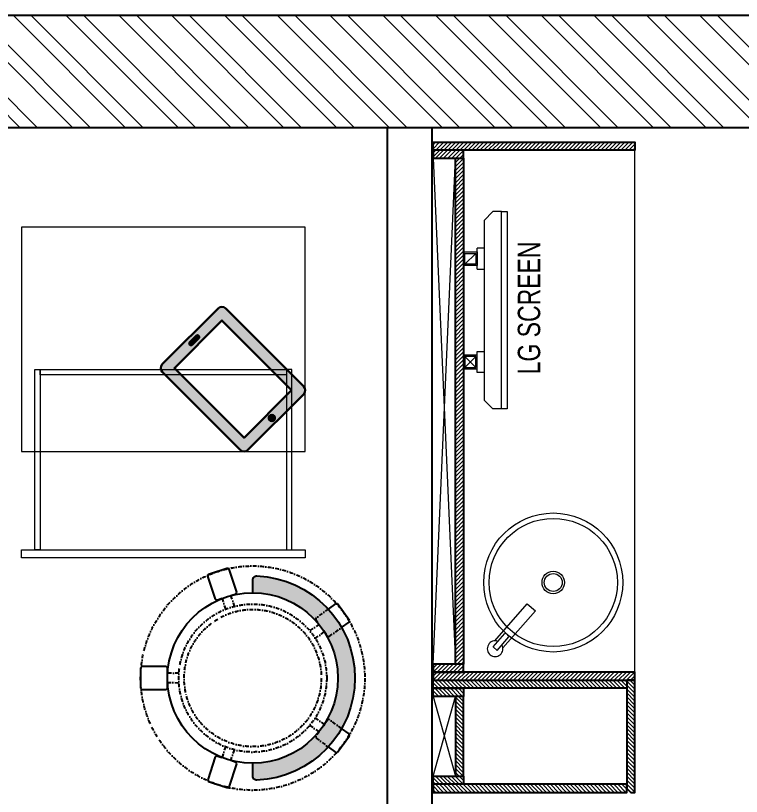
# Model space of a CAD drawing. Header units: feet. Extents: x 5363194 to 5373234, y -5284151 to -5265953.
# Drawn here: x 5364150 to 5365769, y -5267694 to -5265953 of the extents above; entities that cross this region are included whole.
import ezdxf

# ---------------------------------------------------------------- set-up
doc = ezdxf.new("R2010")
doc.units = ezdxf.units.FT
doc.header["$LTSCALE"] = 33
doc.header["$MEASUREMENT"] = 0
doc.linetypes.add('DASHDOT2', pattern=[0.5, 0.25, -0.125, 0, -0.125])
doc.layers.add('A-WALL', color=1, linetype='Continuous')
for name, color, linetype, lineweight in [('Floor-Unit', 1, 'Continuous', 13), ('HATCH', 9, 'Continuous', 9), ('LENS-FURNITURE', 13, 'Continuous', 9), ('LENS-PARTITION', 21, 'Continuous', 25), ('LENS_DIMENSION', 193, 'Continuous', 0), ('LK-FF&E WALL', 1, 'Continuous', 9), ('LK-IT', 3, 'Continuous', 18), ('LN-ELEVATION-1', 81, 'Continuous', 25), ('LN-ELEVATION-2', 103, 'Continuous', 20), ('LN-ELEVATION-3', 125, 'Continuous', 18), ('LN-HATCH', 251, 'Continuous', 0), ('TV', 92, 'Continuous', 18)]:
    doc.layers.add(name, color=color, linetype=linetype, lineweight=lineweight)
doc.styles.get("Standard").update_dxf_attribs({"font": 'GILC____.TTF'})
pattern_1 = [(44.99999999999998, (35858.5, -100655.3575484328), (-4.419417382415918, 4.419417382415923), [])]

# ---------------------------------------------------------------- blocks, each defined once
blk = doc.blocks.new('A$Ca5f26b73')
at = {"layer": 'LN-HATCH'}
h = blk.add_hatch(dxfattribs=at)
h.set_pattern_fill('ANSI32', color=256, scale=222)
h.set_pattern_definition([(45, (-2784044.970806216, 5465993.898856697), (-58.86663953378008, 58.86663953378008), []), (45, (-2784005.726379926, 5465993.898856697), (-58.86663953378008, 58.86663953378008), [])])
h.paths.add_polyline_path([(-13493, 2260), (-13493, 2510), (-14263, 2510), (-14263, 2260)])
h.paths.add_polyline_path([(-12018, 2260), (-12018, 2510), (-12228, 2510), (-12228, 2260)])
h.paths.add_polyline_path([(-8350, 2260), (-8350, 2510), (-11293, 2510), (-11293, 2260)])
h.paths.add_polyline_path([(-6662, 1035), (-6662, 1285), (-8057, 1285), (-8057, 2260), (-8307, 2260), (-8307, 1035)])
h.paths.add_polyline_path([(-6178.338742326945, 0), (-6178.338742326945, 220), (-6432, 220), (-6432, 1230), (-6662, 1230), (-6662, 0)])
h.paths.add_polyline_path([(-7417, 2300), (-7417, 2510), (-7640, 2510), (-7640, 2300)])
h.paths.add_polyline_path([(0, 0), (0, 2589), (-250, 2589), (-250, 0)])
h.paths.add_polyline_path([(0, 3519), (0, 9752.78009731695), (-250, 9752.78009731695), (-250, 3519)])
h.paths.add_polyline_path([(-1977.047934302129, 9752.78009731695), (0, 9752.78009731695), (0, 10002.78009731695), (-1976.707684211433, 10002.78009731695), (-4941.125479653478, 10010.84925977606), (-4941.805978584103, 9760.850185935386)])
h.paths.add_polyline_path([(-5326.804552298971, 9761.898154289462), (-5326.124053367414, 10011.89722813014), (-7601.738260256126, 10018.09146321937), (-7608.796098317019, 9768.109748532996)])
h.paths.add_polyline_path([(-8319.024439492263, 9770.042994203048), (-8311.96660143137, 10020.02470888942), (-11260.33304151799, 10028.0501794666), (-11261.01354044955, 9778.051105625927)])
h.paths.add_polyline_path([(-11976.01089163404, 9779.997332569212), (-11975.33039270248, 10029.99640640989), (-14916, 10038.00092616211), (-14916, 9788)])
h.paths.add_polyline_path([(-4504.182944787666, 0), (-4504.182944787666, 150), (-4977, 150), (-4977, 0)])
h.paths.add_polyline_path([(-5354, 0), (-5354, 220), (-5590.752548078075, 220), (-5590.752548078075, 0)])
at = {"layer": 'A-WALL'}
for p, q in [((0, 2589), (0, 10002.78009731695)), ((-250, 2589), (-250, 9752.78009731695))]:
    blk.add_line(p, q, dxfattribs=at)
blk = doc.blocks.new('TRIAL SET CABINET 633x500')
at = {"layer": 'LENS-FURNITURE'}
h = blk.add_hatch(color=9, dxfattribs=at)
h.dxf.hatch_style = 1
edge = h.paths.add_edge_path()
edge.add_line((-8.54246803093703, -981.9670201920668), (115.9083254579454, -857.5162267031847))
edge.add_arc((107.4230440836399, -849.030945328879), 12.00000000009463, 315, 405)
edge.add_line((115.9083254579454, -840.5456639545736), (-58.03994271345434, -666.5973957831737))
edge.add_arc((-66.52522408775982, -675.0826771574792), 12.00000000009463, 45.00000000000002, 135)
edge.add_line((-75.01050546206531, -666.5973957831737), (-199.4612989509478, -791.0481892720562))
edge.add_arc((-190.9760175766423, -799.5334706454303), 11.99999999943607, 135.0000000031442, 225.0000000031442)
edge.add_line((-199.4612989500165, -808.0187520197359), (-25.5130307786167, -981.967020191136))
edge.add_arc((-17.02774940431148, -973.4817388177615), 11.99999999943605, 224.9999999968574, 314.9999999968578)
h.paths.add_polyline_path([(-17.02774940524252, -955.0969625067663), (89.03826777357607, -849.0309453279477), (-66.52522408775982, -693.4674534666119), (-172.5912412665784, -799.5334706454305)], flags=16)
edge = h.paths.add_edge_path(flags=16)
edge.add_line((-138.2965623782947, -741.9042679787381), (-124.1544267544522, -727.7621323548956))
edge.add_arc((-121.3259996296837, -730.5905594796641), 4.000000000031514, 45.00000000000051, 134.9999999999996, ccw=False)
edge.add_arc((-121.3259996296838, -730.5905594796641), 4.000000000031584, -45.000000000000625, 44.999999999999375, ccw=False)
edge.add_line((-118.4975725049153, -733.4189866044327), (-132.6397081287578, -747.561122228275))
edge.add_arc((-135.4681352535263, -744.7326951035067), 4.000000000031524, 225.0000000000006, 314.99999999999966, ccw=False)
edge.add_arc((-135.4681352535261, -744.7326951035066), 4.000000000031665, 135.0000000000006, 225.0000000000006, ccw=False)
edge = h.paths.add_edge_path(flags=16)
edge.add_arc((44.84409394953398, -910.9027886827243), 7, 0, 360)
at = {"layer": 'LENS-FURNITURE', "lineweight": 0}
h = blk.add_hatch(dxfattribs=at)
h.set_pattern_fill('ANSI31', color=252, scale=10, angle=405)
h.set_pattern_definition([(90, (-3772352.875833935, -3684050.327587578), (-1.25, 2e-16), [])])
edge = h.paths.add_edge_path()
edge.add_line((-138.2965623782947, -741.9042679787381), (-124.1544267544522, -727.7621323548956))
edge.add_arc((-121.3259996296837, -730.5905594796641), 4.000000000031514, 45.00000000000051, 134.9999999999996, ccw=False)
edge.add_arc((-121.3259996296838, -730.5905594796641), 4.000000000031584, -45.000000000000625, 44.999999999999375, ccw=False)
edge.add_line((-118.4975725049153, -733.4189866044327), (-132.6397081287578, -747.561122228275))
edge.add_arc((-135.4681352535263, -744.7326951035067), 4.000000000031524, 225.0000000000006, 314.99999999999966, ccw=False)
edge.add_arc((-135.4681352535261, -744.7326951035066), 4.000000000031665, 135.0000000000006, 225.0000000000006, ccw=False)
edge = h.paths.add_edge_path()
edge.add_arc((44.84409394953398, -910.9027886827243), 7, 0, 360)
at = {"layer": 'LENS-FURNITURE'}
blk.add_lwpolyline([(119.4230440827086, -352.4817388160154), (119.4230440827086, -985.4817388160156), (-380.5769559172913, -985.4817388160156), (-380.5769559172913, -352.4817388160154)], close=True, dxfattribs=at)
at = {"layer": 'LENS-FURNITURE', "color": 146}
for points in [[(338.5359051078558, -352.4817388160154), (338.5359051078558, -985.4817388160156), (356.5359051078559, -985.4817388160156), (356.5359051078559, -352.4817388160154)], [(-63.4640948921442, -382.4817388160154), (-63.4640948921442, -394.4817388160154), (338.5359051078558, -394.4817388160154), (338.5359051078558, -382.4817388160154)], [(-63.4640948921442, -394.4817388160154), (-63.4640948921442, -943.4817388160153), (-51.4640948921442, -943.4817388160153), (-51.4640948921442, -394.4817388160154)], [(-63.4640948921442, -955.4817388160152), (-63.4640948921442, -943.4817388160153), (338.5359051078558, -943.4817388160153), (338.5359051078558, -955.4817388160152)]]:
    blk.add_lwpolyline(points, close=True, dxfattribs=at)
at = {"layer": 'LENS-FURNITURE', "color": 18, "lineweight": 30}
for points in [[(-8.54246803093703, -981.9670201920668), (115.9083254579454, -857.5162267031847, 0.4142135623730951), (115.9083254579454, -840.5456639545736), (-58.03994271345434, -666.5973957831737, 0.4142135623730951), (-75.01050546206531, -666.5973957831737), (-199.4612989509478, -791.0481892720562, 0.4142135623730951), (-199.4612989500165, -808.0187520197359), (-25.51303077861669, -981.967020191136, 0.4142135623730951)], [(-138.2965623782947, -741.9042679787381), (-124.1544267544522, -727.7621323548956, -0.4142135623730951), (-118.4975725049153, -727.7621323548956), (-118.4975725049153, -727.7621323548956, -0.4142135623730951), (-118.4975725049153, -733.4189866044327), (-132.6397081287578, -747.561122228275, -0.4142135623730951), (-138.2965623782947, -747.561122228275), (-138.2965623782947, -747.561122228275, -0.4142135623730951)]]:
    blk.add_lwpolyline(points, format="xyb", close=True, dxfattribs=at)
blk.add_lwpolyline([(-17.02774940524252, -955.0969625067663), (89.03826777357607, -849.0309453279477), (-66.52522408775982, -693.4674534666119), (-172.5912412665784, -799.5334706454305)], close=True, dxfattribs=at)
blk.add_circle((44.84409394953398, -910.9027886827243), 7, dxfattribs=at)
blk = doc.blocks.new('DR STOOL')
at = {"layer": 'HATCH'}
h = blk.add_hatch(dxfattribs=at)
h.set_pattern_fill('ANSI36', color=250, angle=-90.00000000000001)
h.set_pattern_definition([(315, (-227.8099174643867, 917.3997257252777), (6.173926083235043, -1.683798022700468), [7.9375, -1.587499999999999, 0, -1.587499999999999])])
edge = h.paths.add_edge_path()
edge.add_line((-190.0000000041909, 4.511094e-10), (-218.6899174675346, 4.511094e-10))
edge.add_arc((-218.6899174670689, 9.120000000388245), 9.119999999940092, 177.6119845363388, 269.9999999996136, ccw=False)
edge.add_arc((-1.8626451e-09, 3.565219e-10), 228.000000002257, 2.3880154632688004, 177.6119845367313, ccw=False)
edge.add_arc((218.6899174633436, 9.120000000497384), 9.120000000051716, -90.00000000034493, 2.3880154629299, ccw=False)
edge.add_line((218.6899174633436, 4.511094e-10), (190, 4.511094e-10))
edge.add_arc((-1.8626451e-09, 4.511094e-10), 190.000000001979, -1.27e-14, 180)
at = {"layer": 'LN-ELEVATION-1', "color": 1, "ltscale": 100}
for p, q in [((-128.6221585394814, 215.4841044476634), (-165.2704676063731, 189.0243927398114)), ((-124.7228340068832, 214.8545704018979), (-128.6221585394814, 215.4841044476634)), ((-112.6981821293011, 198.1996966340157), (-124.7228340068832, 214.8545704018979)), ((124.7553772013634, 214.9803744515593), (112.5488144652918, 198.2845540212292)), ((128.7014972954057, 215.5933048763618), (124.7553772013634, 214.9803744515593)), ((128.7014972954057, 215.5933048763618), (124.7553772013634, 214.9803744515593)), ((165.1911288509145, 188.915192311113), (128.7014972954057, 215.5933048763618)), ((165.1911288509145, 188.915192311113), (128.7014972954057, 215.5933048763618)), ((-165.2704676063731, 189.0243927398114), (-165.9069543029182, 185.0820035930228)), ((-165.9069543029182, 185.0820035930228), (-153.8003208162263, 168.3135803133482)), ((153.6734594982117, 168.4294150282658), (165.7973639420234, 185.0121775862135)), ((165.7973639420234, 185.0121775862135), (165.1911288509145, 188.915192311113)), ((165.7973639420234, 185.0121775862135), (165.1911288509145, 188.915192311113)), ((-191.2928382232785, -35.45407700946089), (-242.9550312487409, -52.24013893969095)), ((-187.9259491492994, -37.1695928365807), (-191.2928382232785, -35.45407700946089)), ((-184.1424400564283, -48.81403796559607), (-187.9259491492994, -37.1695928365807)), ((188.0651108901948, -36.96233201187715), (184.0504167033359, -49.19388854173303)), ((191.3981811110861, -35.27656588272658), (188.0651108901948, -36.96233201187715)), ((243.0100176925771, -52.21682526778022), (191.3981811110861, -35.27656588272658)), ((244.8123673382215, -55.78040257930116), (243.0100176925771, -52.21682526778022)), ((-242.9550312487409, -52.24013893969095), (-244.7482102331705, -55.75945052818861)), ((-244.7482102331705, -55.75945052818861), (-230.7800458371639, -98.74904560100549)), ((-173.8639617776498, -80.4479453730819), (-177.8421125086024, -68.2044548037811)), ((177.6922140880488, -68.56540505095472), (173.8739495249465, -80.1985000452405)), ((230.715890809428, -98.7280946081737), (244.8123673382215, -55.78040257930116)), ((-227.2218665438704, -100.5620286722478), (-175.5596735184081, -83.7759667420105)), ((-175.5596735184081, -83.7759667420105), (-173.8639617776498, -80.4479453730819)), ((173.8739495249465, -80.1985000452405), (175.5794035866856, -83.5704969359358)), ((175.5794035866856, -83.5704969359358), (227.1912401677109, -100.5107563209894)), ((-230.7800458371639, -98.74904560100549), (-227.2218665438704, -100.5620286722478)), ((227.1912401677109, -100.5107563209894), (230.715890809428, -98.7280946081737)), ((-22.72193054761737, -190.2142363802995), (-25.39390889601782, -192.886214728569)), ((-10.47823652112856, -190.2142363802995), (-22.72193054761737, -190.2142363802995)), ((22.78362171910703, -190.2142363802995), (9.910054048988968, -190.2142363802995)), ((25.42475448176265, -192.8553691428751), (22.78362171910703, -190.2142363802995)), ((-25.39390889601782, -192.886214728569), (-25.39390889601782, -247.2070584567482)), ((25.42475448176265, -247.1762128710543), (25.42475448176265, -192.8553691428751)), ((-25.39390889601782, -247.2070584567482), (-22.60096735274419, -250)), ((-22.60096735274419, -250), (22.60096735274419, -250)), ((22.60096735274419, -250), (25.42475448176265, -247.1762128710543))]:
    blk.add_line(p, q, dxfattribs=at)
at = {"layer": 'LN-ELEVATION-1', "linetype": 'DASHDOT2'}
for p, q in [((-92.92521573789418, 170.8129362839827), (-112.6981821293011, 198.1996966340157)), ((112.5488144652918, 198.2845540212292), (92.69529851106927, 171.1294289919315)), ((-153.8003208162263, 168.3135803133482), (-134.1093360339291, 141.0403694751003)), ((-103.4542870586738, 159.9154408004979), (-93.52748446213081, 167.0824927485227)), ((-88.15393704269081, 139.4771787207864), (-103.4542870586738, 159.9154408004979)), ((-93.52748446213081, 167.0824927485227), (-92.92521573789418, 170.8129362839827)), ((103.6608748426661, 159.8406005539291), (88.19885099539533, 139.4487815762331)), ((92.69529851106927, 171.1294289919315), (93.26858203159645, 167.4385604566923)), ((93.26858203159645, 167.4385604566923), (103.6608748426661, 159.8406005539291)), ((133.7372852512635, 141.1612321265929), (153.6734594982117, 168.4294150282658)), ((-134.1093360339291, 141.0403694751003), (-130.4219571123831, 140.4450534014686)), ((-130.4219571123831, 140.4450534014686), (-119.9844727469608, 147.9808124662595)), ((-119.9844727469608, 147.9808124662595), (-105.3687285655178, 126.9741353208374)), ((105.4096150295809, 126.94019481352), (120.1194891873747, 147.8074627162714)), ((120.1194891873747, 147.8074627162714), (130.0033113472163, 140.5812532722048)), ((130.0033113472163, 140.5812532722048), (133.7372852512635, 141.1612321265929)), ((-159.954806596972, -40.49024384317454), (-184.1424400564283, -48.81403796559607)), ((184.0504167033359, -49.19388854173303), (159.8786162491887, -40.79004861696012)), ((-177.8421125086024, -68.2044548037811), (-153.4148110738024, -60.73628028803068)), ((153.3006618716754, -61.02382378749462), (177.6922140880488, -68.56540505095472)), ((-10.92024635523557, -164.6382343793375), (-10.47823652112856, -190.2142363802995)), ((9.910054048988968, -190.2142363802995), (10.35584833659231, -164.674698740353))]:
    blk.add_line(p, q, dxfattribs=at)
at = {"layer": 'LN-ELEVATION-1', "color": 1, "ltscale": 100}
blk.add_lwpolyline([(-190.0000000023283, 0), (-218.6899174656719, 0, -0.4264743413925903), (-227.8019973598421, 9.5, -0.959166304662544), (227.8019973593764, 9.5, -0.4264743413925903), (218.6899174647406, 0), (190.0000000013969, 0)], format="xyb", dxfattribs=at)
at = {"layer": 'LN-ELEVATION-1', "linetype": 'DASHDOT2'}
for radius in [250, 165, 153]:
    blk.add_circle((0, 0), radius, dxfattribs=at)
at = {"layer": 'LN-ELEVATION-1', "color": 1, "ltscale": 100}
blk.add_circle((0, 0), 190, dxfattribs=at)
blk = doc.blocks.new('rtf')
at = {"color": 0, "linetype": 'ByBlock', "lineweight": -2}
for p, q in [((16412.5253540573, -172798.8148984113), (16452.40026456733, -172798.8148984113)), ((16412.5253540573, -172810.8148984113), (16412.5253540573, -172798.8148984113)), ((16425.26329468148, -172793.1007600746), (16535.26329468148, -172793.1007600746)), ((16535.26329468148, -172793.1007600746), (16535.26329468148, -172817.1007600746)), ((16412.5253540573, -172810.8148984113), (16452.40026456733, -172810.8148984113)), ((16425.26329468148, -172817.1007600746), (16535.26329468148, -172817.1007600746))]:
    blk.add_line(p, q, dxfattribs=at)
for centre, radius, start, end in [((16412.5253540573, -172805.1007600746), 17.5, 21.05058810897431, 340.9421780194656), ((16444.53660690578, -172804.8148984114), 9.891264419597851, 322.656233941354, 37.34376605891414)]:
    blk.add_arc(centre, radius, start, end, dxfattribs=at)
blk = doc.blocks.new('dsg')
at = {"color": 0, "linetype": 'ByBlock', "lineweight": -2}
for radius in [155, 143, 25, 20]:
    blk.add_circle((11491.5035008227, -171102.5847399924), radius, dxfattribs=at)
blk.add_blockref('rtf', (-5117.472106590168, 1702.9323767405), dxfattribs=at)
blk = doc.blocks.new('CLINIC - CABINET SINK')
at = {"layer": 'LN-HATCH', "ltscale": 0.5}
h = blk.add_hatch(dxfattribs=at)
h.set_pattern_fill('ANSI31', color=256, scale=2)
h.set_pattern_definition([(45, (4052861.500382861, 1708016.355767586), (-4.490128060534575, 4.490128060534575), [])])
h.paths.add_polyline_path([(-563.359543572413, 156.9999999999999), (564.640456427587, 156.9999999999999), (564.640456427587, 174.9999999999999), (-563.359543572413, 174.9999999999999)])
h.paths.add_polyline_path([(582.6404564275867, 225), (600.6404564275867, 225), (600.6404564275867, -225), (582.6404564275867, -225)])
h.paths.add_polyline_path([(564.640456427587, 225), (582.6404564275867, 225), (582.6404564275867, 156.9999999999999), (564.640456427587, 156.9999999999999)])
h.paths.add_polyline_path([(-581.359543572413, 225), (-599.359543572413, 225), (-599.359543572413, -225), (-581.359543572413, -225)])
h.paths.add_polyline_path([(-581.359543572413, 225), (-563.359543572413, 225), (-563.359543572413, 156.9999999999999), (-581.359543572413, 156.9999999999999)])
at = {"layer": 'LN-ELEVATION-1', "ltscale": 0.5}
for points in [[(-581.359543572413, 225), (-599.359543572413, 225), (-599.359543572413, -225), (-581.359543572413, -225)], [(-581.359543572413, 225), (-563.359543572413, 225), (-563.359543572413, 156.9999999999999), (-581.359543572413, 156.9999999999999)], [(564.640456427587, 225), (582.6404564275867, 225), (582.6404564275867, 156.9999999999999), (564.640456427587, 156.9999999999999)], [(582.6404564275867, 225), (600.6404564275867, 225), (600.6404564275867, -225), (582.6404564275867, -225)], [(-563.359543572413, 156.9999999999999), (564.640456427587, 156.9999999999999), (564.640456427587, 174.9999999999999), (-563.359543572413, 174.9999999999999)]]:
    blk.add_lwpolyline(points, close=True, dxfattribs=at)
at = {"layer": 'LN-ELEVATION-2', "ltscale": 0.5}
blk.add_line((582.6404564275867, -225), (-581.359543572413, -225), dxfattribs=at)
at = {"layer": 'LN-HATCH', "ltscale": 0.5}
for p, q in [((564.640456427587, 225), (-563.359543572413, 174.9999999999999)), ((-563.359543572413, 225), (564.640456427587, 174.9999999999999))]:
    blk.add_line(p, q, dxfattribs=at)
at = {"layer": 'LN-ELEVATION-3', "xscale": -1, "rotation": 41.1558274151866}
blk.add_blockref('dsg', (-103569.3304926871, 136346.6509754679), dxfattribs=at)
blk = doc.blocks.new('CLINIC SCREEN')
at = {"layer": 'TV'}
for p, q in [((-103.1090284836336, 42.85441964946222), (-127.4114311772946, 18.55201695591665)), ((-127.4114311772946, 42.85441964946222), (-103.1090284836336, 18.55201695591665)), ((102.7052824410566, 42.85441964946222), (127.007685134602, 18.55201695591665))]:
    blk.add_line(p, q, dxfattribs=at)
at = {"layer": 'TV', "ltscale": 12}
for p, q in [((-220.0000000000082, -19.41163062257681), (-200.5883693773149, 0)), ((200.5883693773149, 0), (-200.5883693773149, 0)), ((-138.5315413423604, 0), (-138.5315413423604, 15.514207008644)), ((-138.5315413423604, 15.514207008644), (-91.98892031613741, 15.514207008644)), ((-91.98892031613741, 15.514207008644), (-91.98892031613741, 0)), ((91.98892031610741, 15.514207008644), (91.98892031610741, 0)), ((91.98892031610741, 15.514207008644), (138.5315413423595, 15.514207008644)), ((138.5315413423595, 0), (138.5315413423595, 15.514207008644)), ((219.9999999999918, -19.41163062257681), (200.5883693773149, 0)), ((-220.0000000000082, -38.82326124538668), (-220.0000000000082, -19.41163062257681)), ((219.9999999999918, -38.82326124538668), (219.9999999999918, -19.41163062257681))]:
    blk.add_line(p, q, dxfattribs=at)
at = {"layer": 'TV'}
for points in [[(-130.4492315140169, 15.51421661919448), (-100.0712281470269, 15.51421661919448), (-100.0712281470269, 45.89221998606814), (-130.4492315140169, 45.89221998606814)], [(-127.4114311772946, 18.55201695591665), (-103.1090284836336, 18.55201695591665), (-103.1090284836336, 42.85441964946222), (-127.4114311772946, 42.85441964946222)], [(130.0454854713243, 15.51421661919448), (99.66748210433435, 15.51421661919448), (99.66748210433435, 45.89221998606814), (130.0454854713243, 45.89221998606814)], [(127.007685134602, 18.55201695591665), (102.7052824410566, 18.55201695591665), (102.7052824410566, 42.85441964946222), (127.007685134602, 42.85441964946222)]]:
    blk.add_lwpolyline(points, close=True, dxfattribs=at)
at = {"layer": 'TV', "ltscale": 12}
blk.add_lwpolyline([(-220.0000000000082, -51.71278328332107), (-220.0000000000082, -38.82326124538668), (219.9999999999918, -38.82326124538668), (219.9999999999918, -51.71278328332107)], close=True, dxfattribs=at)
at = {"layer": 'Floor-Unit', "color": 0, "ltscale": 2, "insert": (5.199680584678389, -100.4085774972336), "char_height": 50, "attachment_point": 5}
blk.add_mtext_dynamic_manual_height_columns('LG SCREEN', width=466.4796511627907, gutter_width=12.5, heights=[0], dxfattribs=at)
blk = doc.blocks.new('CLINIC - MOP CLOSET')
at = {"layer": 'LN-HATCH', "ltscale": 0.5}
h = blk.add_hatch(dxfattribs=at)
h.set_pattern_fill('ANSI31', color=256, scale=50, angle=360)
h.set_pattern_definition(pattern_1)
h.paths.add_polyline_path([(-106.3595435724128, 216), (-124.3595435724128, 216), (-124.3595435724128, -216), (-106.3595435724128, -216)])
h = blk.add_hatch(dxfattribs=at)
h.set_pattern_fill('ANSI31', color=256, scale=50, angle=360)
h.set_pattern_definition(pattern_1)
h.paths.add_polyline_path([(-106.3595435724128, 216), (-88.35954357241282, 216), (-88.35954357241282, 148), (-106.3595435724128, 148)])
h = blk.add_hatch(dxfattribs=at)
h.set_pattern_fill('ANSI31', color=256, scale=50, angle=360)
h.set_pattern_definition(pattern_1)
h.paths.add_polyline_path([(89.64045642758717, 216), (107.6404564275872, 216), (107.6404564275872, 148), (89.64045642758717, 148)])
h = blk.add_hatch(dxfattribs=at)
h.set_pattern_fill('ANSI31', color=256, scale=50, angle=360)
h.set_pattern_definition(pattern_1)
h.paths.add_polyline_path([(107.6404564275872, 216), (125.6404564275872, 216), (125.6404564275872, -216), (107.6404564275872, -216)])
h = blk.add_hatch(dxfattribs=at)
h.set_pattern_fill('ANSI31', color=256, scale=50, angle=360)
h.set_pattern_definition(pattern_1)
h.paths.add_polyline_path([(-88.35954357241282, 148), (89.64045642758717, 148), (89.64045642758717, 166), (-88.35954357241282, 166)])
h = blk.add_hatch(dxfattribs=at)
h.set_pattern_fill('ANSI31', color=256, scale=50, angle=360)
h.set_pattern_definition([(44.99999999999998, (35894.5, -101037.3575484328), (-4.419417382415918, 4.419417382415923), [])])
h.paths.add_polyline_path([(-115.3595435724055, -216), (-124.3595435724128, -225), (-124.3595435724128, -234), (125.6404564275872, -234), (125.6404564275872, -216)])
at = {"layer": 'LN-ELEVATION-1', "ltscale": 0.5}
for points in [[(-106.3595435724128, 216), (-124.3595435724128, 216), (-124.3595435724128, -216), (-106.3595435724128, -216)], [(-106.3595435724128, 216), (-88.35954357241282, 216), (-88.35954357241282, 148), (-106.3595435724128, 148)], [(89.64045642758717, 216), (107.6404564275872, 216), (107.6404564275872, 148), (89.64045642758717, 148)], [(107.6404564275872, 216), (125.6404564275872, 216), (125.6404564275872, -216), (107.6404564275872, -216)], [(-88.35954357241282, 148), (89.64045642758717, 148), (89.64045642758717, 166), (-88.35954357241282, 166)], [(-124.3595435724128, -225), (-124.3595435724128, -234), (125.6404564275872, -234), (125.6404564275872, -216), (-115.3595435724128, -216)]]:
    blk.add_lwpolyline(points, close=True, dxfattribs=at)
at = {"layer": 'LN-HATCH', "ltscale": 0.5}
for p, q in [((89.64045642758717, 216), (-88.35954357241282, 166)), ((-88.35954357241282, 216), (89.64045642758717, 166))]:
    blk.add_line(p, q, dxfattribs=at)

msp = doc.modelspace()

# ---------------------------------------------------------------- linework, layer by layer
at = {"layer": 'LENS-PARTITION'}
msp.add_lwpolyline([(5364979.162503447, -5267937.099892171), (5365079.162503447, -5267937.099892171), (5365079.162503447, -5266203.219590298), (5364979.162503447, -5266203.219590298)], close=True, dxfattribs=at)

# ---------------------------------------------------------------- block references
at = {"layer": 'LENS-FURNITURE', "xscale": -1, "rotation": 90}
msp.add_blockref('TRIAL SET CABINET 633x500', (5363811.060084132, -5266805.614587021), dxfattribs=at)
at = {"layer": 'LENS-FURNITURE', "rotation": 270}
msp.add_blockref('DR STOOL', (5364679.334172514, -5267430.359036386), dxfattribs=at)
at = {"layer": 'LENS_DIMENSION', "rotation": 90}
msp.add_blockref('A$Ca5f26b73', (5373234.318781357, -5265953.219590299), dxfattribs=at)
at = {"layer": 'LK-FF&E WALL', "xscale": -1, "rotation": 90}
msp.add_blockref('CLINIC - CABINET SINK', (5365306.53868404, -5266834.684021611), dxfattribs=at)
at = {"layer": 'LK-FF&E WALL', "rotation": 90.00000000000003}
msp.add_blockref('CLINIC - MOP CLOSET', (5365297.538684041, -5267560.964934467), dxfattribs=at)
at = {"layer": 'LK-IT', "rotation": 90.00000000000003}
msp.add_blockref('CLINIC SCREEN', (5365195.430904017, -5266610.324478039), dxfattribs=at)

doc.saveas('drawing.dxf')
